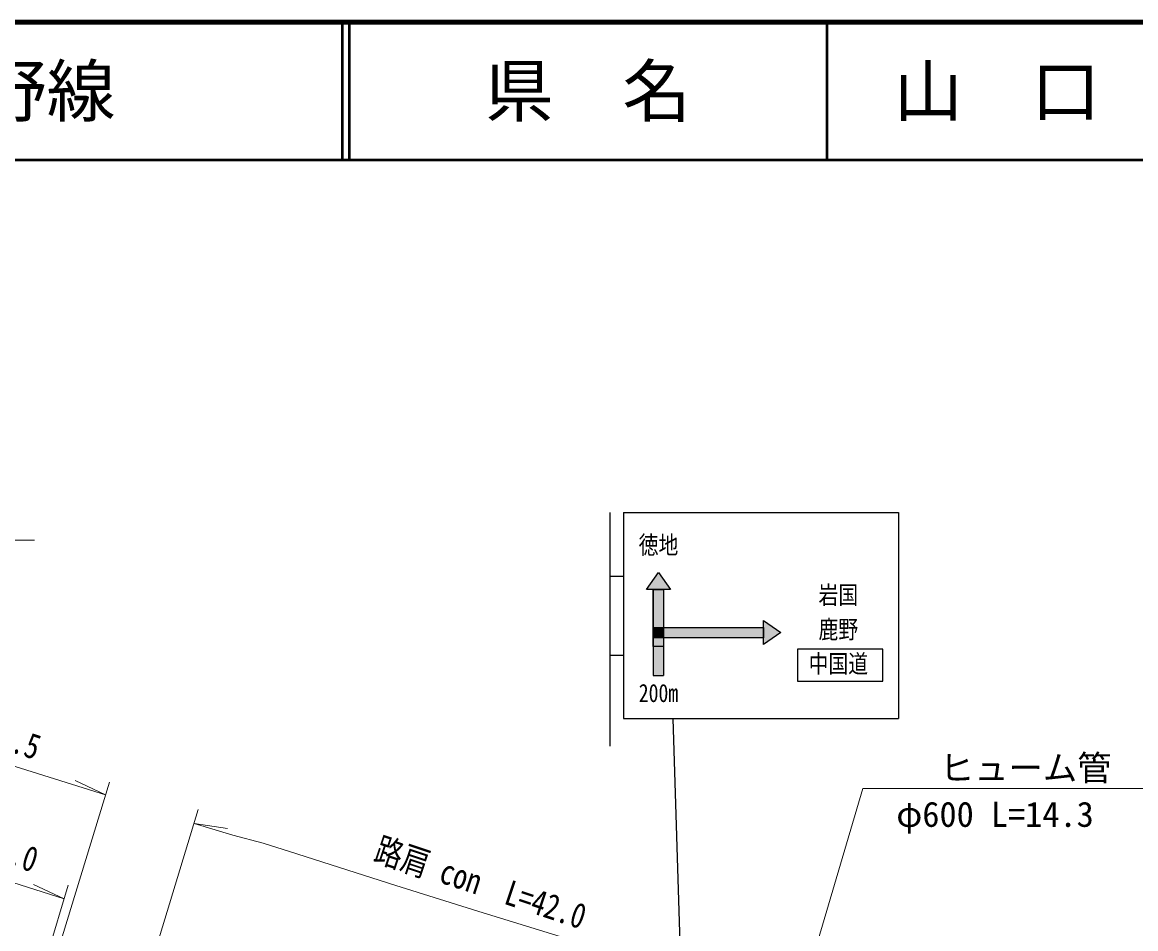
# Model space of a CAD drawing. Units: millimetres at full size, sheet at 1:1000; details may follow other scales. Extents: x 40000 to 680000, y 20000 to 380000.
# Drawn here: x 274469 to 355466, y 314075 to 380000 of the extents above; entities that cross this region are included whole.
import ezdxf
from ezdxf.enums import TextEntityAlignment as Align

# ---------------------------------------------------------------- set-up
doc = ezdxf.new("R2010")
doc.units = ezdxf.units.MM
doc.header["$LTSCALE"] = 1000
for name, color, linetype, lineweight in [('M-STR-HTXT', 7, 'Continuous', 13), ('M-STR-STRC', 7, 'Continuous', 25), ('M-TTL', 2, 'Continuous', 140), ('M-TTL-LINE', 7, 'Continuous', 50)]:
    doc.layers.add(name, color=color, linetype=linetype, lineweight=lineweight)
doc.layers.add('M-TTL-TXT', color=7, linetype='Continuous')
doc.styles.add('ＭＳ ゴシック', font='')
doc.styles.get('ＭＳ ゴシック').set_extended_font_data('MS Gothic')

msp = doc.modelspace()

# ---------------------------------------------------------------- hatches: boundary and pattern name
at = {"layer": 'M-STR-STRC'}
for points in [[(321124, 338738), (321624, 338738), (320749, 339988), (319874, 338738), (320374, 338738)], [(321124, 338738), (320374, 338738), (320374, 332488), (321124, 332488)], [(328394, 336488), (328394, 335988), (328394, 335238), (328394, 334738), (329644, 335613)], [(328394, 335238), (328394, 334738), (329644, 335613), (328394, 336488), (328394, 335988)], [(321124, 335988), (320374, 335988), (320374, 335238), (321124, 335238)], [(328394, 335988), (321124, 335988), (321124, 335238), (328394, 335238)]]:
    msp.add_hatch(color=256, dxfattribs=at).paths.add_polyline_path(points)

# ---------------------------------------------------------------- linework, layer by layer
at = {"layer": 'M-STR-HTXT'}
for p, q in [((255096, 331824), (280522, 323804)), ((280522, 323804), (278306, 324861)), ((252621, 324155), (277506, 316240)), ((280805, 324729), (275542, 307557)), ((287275, 322756), (282015, 305526)), ((286964, 321737), (289390, 321361)), ((277806, 317245), (274936, 307619)), ((277506, 316240), (275293, 317303))]:
    msp.add_line(p, q, dxfattribs=at)
for points in [[(239867, 296284), (253002, 342324), (275359, 342324)], [(320007, 271384), (335608, 324279), (357966, 324279)], [(286964, 321737), (289794, 320882), (291991, 320299), (293916, 319689), (299297, 317969), (301636, 317218), (307611, 315363), (314296, 313301), (318496, 311926), (322137, 310798), (327257, 309209)]]:
    msp.add_lwpolyline(points, dxfattribs=at)
at = {"layer": 'M-STR-STRC'}
for p, q in [((317200, 344353), (317200, 327353)), ((318200, 344353), (338200, 344353)), ((318200, 344353), (318200, 329353)), ((338200, 344353), (338200, 329353)), ((317200, 339728), (318200, 339728)), ((319874, 338738), (320749, 339988)), ((320749, 339988), (321624, 338738)), ((321624, 338738), (319874, 338738)), ((320374, 338738), (320374, 332488)), ((321124, 338738), (321124, 332488)), ((328394, 334738), (328394, 336488)), ((328394, 336488), (329644, 335613)), ((329644, 335613), (328394, 334738)), ((317200, 333978), (318200, 333978)), ((320374, 332488), (321124, 332488)), ((318200, 329353), (338200, 329353)), ((323487, 274822), (321819, 329353))]:
    msp.add_line(p, q, dxfattribs=at)
for points in [[(320749, 339988), (321624, 338738), (319874, 338738)], [(320374, 338738), (321124, 338738), (321124, 334613), (320374, 334613)], [(328394, 335988), (328394, 336488), (329644, 335613), (328394, 334738)], [(320374, 335988), (321124, 335988), (321124, 335238), (320374, 335238)], [(321124, 335988), (328394, 335988), (328394, 335238), (321124, 335238)], [(330863, 332069), (337073, 332069), (337073, 334418), (330863, 334418)]]:
    msp.add_lwpolyline(points, close=True, dxfattribs=at)
at = {"layer": 'M-TTL'}
msp.add_line((680000, 380000), (40000, 380000), dxfattribs=at)
at = {"layer": 'M-TTL-LINE'}
for p, q in [((297750, 380000), (297750, 370000)), ((298250, 380000), (298250, 370000)), ((333000, 380000), (333000, 370000)), ((40000, 370000), (680000, 370000))]:
    msp.add_line(p, q, dxfattribs=at)

# ---------------------------------------------------------------- texts
at = {"layer": 'M-STR-HTXT', "style": 'ＭＳ ゴシック', "width": 0.8}
for s, p in [('路肩 con\u3000L=28.5', (267656, 328346)), ('ガードパイプ\u3000L=26.0', (265573, 320785)), ('路肩 con\u3000L=42.0', (307348, 316026))]:
    msp.add_text(s, height=1833, rotation=341.58, dxfattribs=at).set_placement(p, align=Align.BOTTOM_CENTER)
at = {"layer": 'M-STR-HTXT', "style": 'ＭＳ ゴシック'}
for s, p in [('\u3000ヒューム管', (338708, 324308)), ('φ600 L=14.3', (338048, 320933))]:
    msp.add_text(s, height=1833, dxfattribs=at).set_placement(p, align=Align.BOTTOM_LEFT)
at = {"layer": 'M-STR-STRC', "style": 'ＭＳ ゴシック', "width": 0.8}
for s, p in [('徳地', (320749, 341988)), ('岩国', (333832, 338346)), ('鹿野', (333832, 335846)), ('中国道', (333832, 333346)), ('200m', (320749, 331219))]:
    msp.add_text(s, height=1320, dxfattribs=at).set_placement(p, align=Align.MIDDLE_CENTER)
at = {"layer": 'M-TTL-TXT', "style": 'ＭＳ ゴシック'}
msp.add_text('主要地方道\u3000新南陽津和野線', height=3666, dxfattribs=at).set_placement((216234, 375000), align=Align.MIDDLE_LEFT)
for s, p in [('県\u3000名', (315625, 375000)), ('山\u3000口\u3000県', (350375, 375000))]:
    msp.add_text(s, height=3666, dxfattribs=at).set_placement(p, align=Align.MIDDLE_CENTER)

doc.saveas('drawing.dxf')
